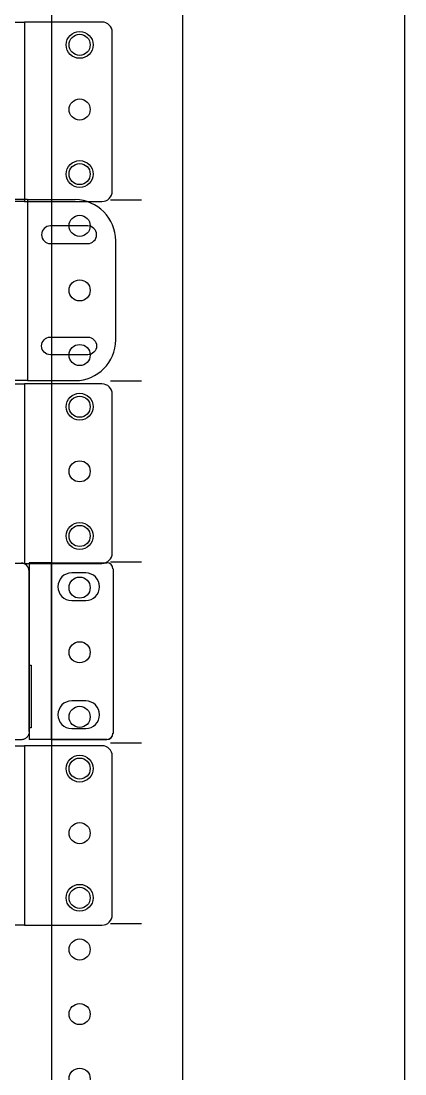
# Model space of a CAD drawing. Header units: millimetres. Extents: x 11355 to 11505, y 8083 to 8171.
# Drawn here: x 11376.33 to 11380.05, y 8100.11 to 8110.29 of the extents above; entities that cross this region are included whole.
import ezdxf

# ---------------------------------------------------------------- set-up
doc = ezdxf.new("R2010")
doc.units = ezdxf.units.MM
for name, color, linetype in [('Elem. Eléctricos - Termomagneticas', 7, 'Continuous'), ('Ordenador de Cables 1U', 7, 'Continuous'), ('Patchera 24P', 7, 'Continuous'), ('Rack - Base 15U', 7, 'Continuous'), ('SW Siemens Scalance XR324', 7, 'Continuous')]:
    doc.layers.add(name, color=color, linetype=linetype)

# ---------------------------------------------------------------- blocks, each defined once
blk = doc.blocks.new('Rack 15U - Gabitel')
for p, q in [((2386.938, 1371.106), (2386.938, 1403.665)), ((2389.086, 1371.106), (2389.086, 1403.665)), ((2385.668, 1374.212), (2385.668, 1400.827)), ((2386.238, 1397.082), (2386.538, 1397.082)), ((2386.238, 1395.332), (2386.538, 1395.332)), ((2386.238, 1393.582), (2386.538, 1393.582)), ((2386.238, 1391.832), (2386.538, 1391.832)), ((2386.238, 1390.082), (2386.538, 1390.082))]:
    blk.add_line(p, q)
for centre in [(2385.938, 1398.582), (2385.938, 1397.957), (2385.938, 1397.332), (2385.938, 1396.832), (2385.938, 1396.207), (2385.938, 1395.582), (2385.938, 1395.082), (2385.938, 1394.457), (2385.938, 1393.832), (2385.938, 1393.332), (2385.938, 1392.707), (2385.938, 1392.082), (2385.938, 1391.582), (2385.938, 1390.957), (2385.938, 1390.332), (2385.938, 1389.832), (2385.938, 1389.207), (2385.938, 1388.582)]:
    blk.add_circle(centre, 0.102)
blk = doc.blocks.new('SW Siemens Scalance XR324')
at = {"layer": 'SW Siemens Scalance XR324'}
for p, q in [((32849.596, -3475.982), (32849.596, -3477.69)), ((32849.596, -3476.063), (32849.596, -3477.615)), ((32849.596, -3477.615), (32849.596, -3476.063)), ((32849.807, -3475.982), (32849.807, -3477.69)), ((32849.807, -3475.982), (32850.348, -3475.982)), ((32850.407, -3476.041), (32850.407, -3477.631)), ((32850.144, -3476.08), (32850.007, -3476.08)), ((32850.007, -3476.347), (32850.144, -3476.347)), ((32849.596, -3476.972), (32849.615, -3476.972)), ((32849.615, -3476.972), (32849.615, -3477.579)), ((32850.144, -3477.318), (32850.007, -3477.318)), ((32849.615, -3477.579), (32849.596, -3477.579)), ((32850.007, -3477.584), (32850.144, -3477.584)), ((32849.517, -3477.693), (32832.201, -3477.693)), ((32850.348, -3477.69), (32849.807, -3477.69)), ((32849.807, -3477.69), (32850.348, -3477.69)), ((32850.348, -3477.69), (32850.348, -3477.69)), ((32850.407, -3477.631), (32850.407, -3477.632))]:
    blk.add_line(p, q, dxfattribs=at)
for centre, radius, start, end in [((32849.517, -3476.063), 0.0784, 0, 90), ((32849.731, -3508.637), 32.655, 89.8659, 90.2372), ((32850.348, -3476.041), 0.0588, 0.0004, 90.0001), ((32850.007, -3476.213), 0.133, 90, 270), ((32850.144, -3476.213), 0.133, 270, 90), ((32850.007, -3477.451), 0.133, 90, 270), ((32850.144, -3477.451), 0.133, 270, 90), ((32849.684, -3495.83), 18.14, 89.61, 90.2784), ((32850.348, -3477.631), 0.0588, 270.0002, 359.9994), ((32850.348, -3477.632), 0.0588, 269.9999, 359.9997)]:
    blk.add_arc(centre, radius, start, end, dxfattribs=at)
blk.add_open_spline([(32849.596, -3477.615), (32849.596, -3477.625), (32849.593, -3477.635), (32849.586, -3477.654), (32849.58, -3477.663), (32849.565, -3477.677), (32849.557, -3477.683), (32849.538, -3477.691), (32849.527, -3477.693), (32849.517, -3477.693)], degree=3, knots=[0, 0, 0, 0, 0.25, 0.25, 0.5, 0.5, 0.75, 0.75, 1, 1, 1, 1], dxfattribs=at)
blk = doc.blocks.new('Patchera Ethernet')
at = {"layer": 'Patchera 24P'}
for p, q in [((32972.784, -3469.185), (32955.492, -3469.185)), ((32972.784, -3469.185), (32973.245, -3469.185)), ((32972.784, -3469.191), (32972.784, -3470.936)), ((32973.638, -3470.543), (32973.638, -3469.583)), ((32972.784, -3470.936), (32955.492, -3470.936)), ((32972.784, -3470.936), (32973.245, -3470.936))]:
    blk.add_line(p, q, dxfattribs=at)
for points in [[(32973.005, -3469.44, 1), (32973.005, -3469.611), (32973.366, -3469.611, 1), (32973.366, -3469.44)], [(32973.005, -3470.687, -1), (32973.005, -3470.516), (32973.366, -3470.516, -1), (32973.366, -3470.687)]]:
    blk.add_lwpolyline(points, format="xyb", close=True, dxfattribs=at)
for centre, radius, start, end in [((32973.235, -3469.588), 0.403, 0.6262, 88.4881), ((32973.245, -3470.543), 0.393, 270, 0)]:
    blk.add_arc(centre, radius, start, end, dxfattribs=at)
blk = doc.blocks.new('Ordenador de Cables 1U')
at = {"layer": 'Ordenador de Cables 1U'}
for p, q in [((-4.274, 0), (12.933, 0)), ((12.933, 0), (12.933, -1.736)), ((13.683, 0), (12.933, 0)), ((13.783, -1.636), (13.783, -0.1)), ((12.933, -1.736), (-4.274, -1.736)), ((12.933, -1.736), (13.683, -1.736))]:
    blk.add_line(p, q, dxfattribs=at)
for centre in [(13.467, -0.221), (13.467, -1.471)]:
    blk.add_circle(centre, 0.13, dxfattribs=at)
for centre, start, end in [((13.683, -0.1), 0, 90), ((13.683, -1.636), 270, 0)]:
    blk.add_arc(centre, 0.1, start, end, dxfattribs=at)

msp = doc.modelspace()

# ---------------------------------------------------------------- block references
for name, p in [('Patchera Ethernet', (-21596.391, 11577.752)), ('SW Siemens Scalance XR324', (-21473.187, 11581.035))]:
    msp.add_blockref(name, p)
at = {"layer": 'Elem. Eléctricos - Termomagneticas', "color": 7}
for p in [(11363.43, 8110.284), (11363.43, 8106.784), (11363.43, 8103.284)]:
    msp.add_blockref('Ordenador de Cables 1U', p, dxfattribs=at)
at = {"layer": 'Rack - Base 15U'}
msp.add_blockref('Rack 15U - Gabitel', (8990.959, 6711.481), dxfattribs=at)

doc.saveas('drawing.dxf')
